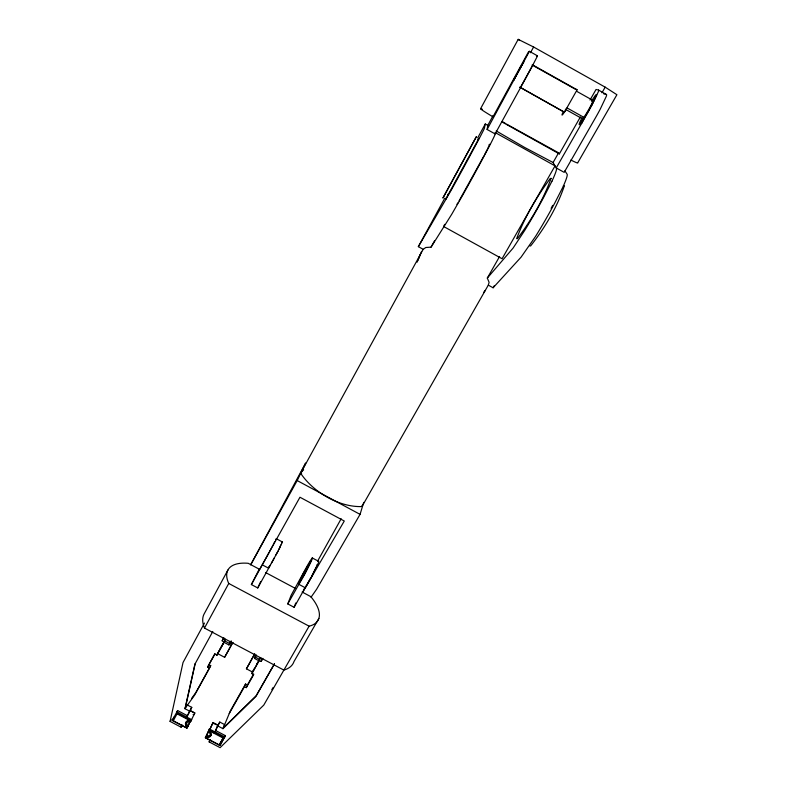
<?xml version="1.0" encoding="UTF-8"?>
<svg xmlns="http://www.w3.org/2000/svg" width="787" height="787" viewBox="0 0 787 787"><rect width="100%" height="100%" fill="white"/><g stroke="black" fill="none" stroke-linecap="round" stroke-linejoin="round"><path stroke-width="1.18" d="M444.724 224.334L443.553 226.469L502.086 258.736L555.042 165.88L495.151 132.55L495.102 134.184A49.227 1.121 -61.3 0 1 489.248 146.382L481.014 161.866A53.103 1.2 -61.3 0 1 462.313 195.855L451.768 214.212L431.069 247.138L425.787 247.511L423.18 249.322L301.51 471.61L301.46 474.463C314.18 492.583 338.872 506.976 361.223 506.592L363.023 504.693L488.304 285.13L489.111 282.346L487.31 278.077L499.588 256.503M492.977 116.83L493.065 115.689L487.773 125.369L487.114 129.471L495.112 133.918L525.332 78.956A26.483 0.58 -61.2 0 0 531.648 67.298L536.724 57.481A24.869 0.541 -61.2 0 0 537.413 55.798L529.415 51.312L528.569 51.716L492.977 116.83A38.819 1.328 29.2 0 1 480.572 108.724L518.19 39.35L533.606 47.004L605.173 87.15L616.91 94.725L577.697 162.84A38.77 1.328 29.2 0 1 570.831 160.017M529.415 51.312L487.114 129.471M487.773 125.369L485.284 123.982L484.398 128.232A49.247 0.669 -61.4 0 1 478.309 140.302L470.026 155.767A53.132 0.718 -61.4 0 1 451.423 189.824L418.35 246.656L423.18 249.322M182.19 725.191L181.089 727.188L170.09 721.413L183.027 662.526L204.463 623.068M190.641 720.754L186.981 728.152L172.274 720.439L177.626 710.572L187.434 715.717L189.883 711.291L184.975 708.713L194.91 664.179L212.795 631.479M195.206 663.598L185.279 708.093L194.537 695.255L209.48 668.193L210.709 665.635L208.85 664.651L214.969 653.564M316.905 565.332L317.141 564.466M310.983 596.644A20.344 1.417 -62.1 0 0 311.111 597.126L316.6 589.256L360.062 514.364L363.732 502.381M303.556 589.443A15.602 0.964 -62 0 0 303.723 589.67L305.553 587.25A16.419 1.013 -62 0 0 312.872 574.343L316.394 567.338A15.602 0.964 -62 0 0 318.568 561.308L312.252 557.934L310.412 560.501A16.438 0.925 -62 0 0 303.241 573.192L291.121 595.326L287.767 603.924L294.122 607.298L295.745 602.98M260.33 657.883L259.317 660.441L261.176 661.424L262.189 658.876L260.33 657.883L259.189 659.909M254.516 654.066L246.42 668.822L252.617 672.098L259.582 659.378L255.116 657.017L256.267 654.991M246.321 687.631L247.393 684.995L245.544 684.021L244.472 686.658L246.321 687.631L253.719 674.587L251.86 673.603L252.558 671.872M210.277 728.87A2.745 2.4 22.2 0 1 209.608 728.614L205.338 737.773L219.996 745.466L225.357 735.638L215.589 730.503L219.78 722.063L224.639 724.62L222.967 728.673L218.068 726.096M277.132 539.164L282.415 541.987L278.746 549.552M219.996 745.466L225.357 735.638M206.647 737.478L206.332 738.186L219.248 744.964L223.469 737.35L210.542 730.562L209.962 731.753A3.778 3.305 22.2 0 1 206.804 737.311L207.129 736.612A3.778 3.296 22.2 0 0 211.457 734.32M258.992 660.834L254.526 658.463L255.116 657.017M219.248 744.964L223.469 737.35M254.063 655.925L254.329 655.296M417.976 260.133L420.238 254.693M417.11 262.169L421.596 251.387M269.292 566.227L268.977 567.22L270.246 565.223M214.261 733.376L214.556 732.667M214.989 731.9L217.891 725.063L213.041 722.515L209.008 731.261A2.764 2.42 22.2 0 1 210.267 734.655A2.764 2.42 22.2 0 1 206.627 735.481L205.338 737.773M302.149 592.021L310.776 596.625A51.598 22.479 29.2 0 1 309.104 626.177L263.773 705.103L220.104 747.65L209.145 741.905L210.021 739.849M209.962 731.753L210.542 730.562M275.706 539.705L276.158 538.662M209.008 731.261L213.041 722.515M206.627 735.481L209.608 728.614M591.135 106.599L595.789 96.85A16.812 1.22 -60.3 0 0 594.559 96.467M259.189 569.247L251.387 584.564L257.752 587.958L260.635 581.691M316.266 566.906L313.019 573.575M217.724 653.663L224.629 657.312L232.696 642.526M231.565 644.563L224.659 640.903L223.99 642.32L228.968 644.947L230.748 641.494M188.26 725.84A2.774 2.42 23.3 0 1 186.981 722.436A2.774 2.42 23.3 0 1 190.611 721.6L194.832 712.953L189.972 710.395L186.775 717.095M173.583 720.135L173.238 720.823L186.194 727.621L187.001 726.047A3.778 3.305 23.3 0 1 188.211 720.439M186.696 726.755L186.676 726.745A3.787 3.305 23.3 0 1 189.795 721.167L190.375 719.977L177.409 713.17L173.238 720.823M186.981 728.152L190.169 721.354M186.194 727.621L187.021 726.057M563.364 111.508L562.794 112.718A16.822 0.984 -60.5 0 0 563.62 113.298L567.063 107.937L584.436 117.656L581.554 123.569M224.265 641.897L225.436 639.428L223.37 638.326L222.18 640.795L224.265 641.897L216.946 655.158L214.871 654.056L207.62 667.219L209.48 668.193M446.514 197.468L445.629 199.347L478.978 138.276L477.483 140.598M216.946 655.158L218.147 652.63M279.808 547.427L280.802 545.017M181.089 727.188L182.053 725.171M186.027 718.551L186.352 717.862M189.883 711.291L191.762 707.346L186.883 704.778M207.62 667.219L208.85 664.651M297.181 480.572L305.651 463.031L250.63 564.899L297.181 480.572L360.062 514.364M184.975 708.713L186.588 705.398M487.724 148.517L489.681 144.228L489.16 144.759M177.409 713.17L177.075 713.848L190.051 720.666L189.795 721.167M172.274 720.439L173.957 717.065M177.626 710.572L176.947 711.93L191.694 719.672L190.611 721.6M170.09 721.413L171.084 719.416M582.055 117.627L579.862 122.251A16.812 1.22 -60.3 0 0 580.895 122.949L584.436 117.656A17.501 1.269 -60.3 0 0 593.034 102.595L594.647 99.369M551.953 181.207L543.955 196.799A52.975 3.984 -60.6 0 1 524.742 230.375L513.094 248.072L487.31 278.077M273.384 544.358L274.761 541.643M447.478 195.599L448.442 193.72M484.477 154.862L487.281 149.432M279.788 547.782L275.912 554.992M272.095 546.837L272.951 545.184M483.956 155.846L459.047 200.921M278.086 551.087L257.752 587.958M269.725 551.313L271.663 547.663M551.107 208.339L552.661 205.397M311.485 576.497L312.528 574.54M517.246 73.398L513.626 80.333L523.827 61.691L518.554 71.007M269.223 552.248L265.76 558.632M227.925 570.024L204.128 613.958A50.929 24.131 29.2 0 0 204.482 628.075L283.851 670.081A50.929 24.131 29.2 0 0 293.984 661.552L318.873 618.415M204.482 628.075L228.742 583.462A51.598 22.479 29.2 0 1 248.22 563.295L259.012 569.04M418.35 246.656L444.763 198.235M477.65 137.971L485.284 123.982M530.468 52.729L533.606 47.004M274.329 557.934L271.397 563.226M431.069 247.138L434.493 240.901M520.355 87.593L532.779 64.987L577.097 89.816L564.436 112.236L519.932 87.209L564.436 112.236M251.387 584.564L262.258 564.83L268.662 568.244M222.18 640.795L223.882 637.706M210.709 665.635L195.815 692.599L191.556 698.502M216.74 655.04L224.059 641.789M219.268 650.603L222.957 643.992M317.564 561.2L341.165 518.761M189.333 711.753L191.762 707.346M228.968 644.947L231.23 640.864M265.17 559.685L262.553 564.328M224.629 657.312L232.922 642.369M190.375 719.977L190.1 720.469A3.778 3.305 23.3 0 0 189.155 720.341M194.832 712.953L193.769 714.871A2.745 2.4 23.3 0 0 193.1 714.606M310.954 577.471L294.122 607.298M213.572 723.519L217.733 725.171M206.332 738.186L207.129 736.612M246.42 668.822L254.801 653.938M254.526 658.463L256.247 655.423M217.301 726.45L219.78 722.063M209.145 741.905L210.267 739.918M287.767 603.924L299.158 583.846A16.419 0.925 -62 0 0 306.468 570.919L309.999 563.925A15.602 0.876 -62 0 0 312.252 557.934M245.544 684.021L230.394 710.799L223.223 728.034L256.168 695.747L274.456 663.726M252.912 671.006L254.053 668.989M256.906 663.943L258.047 661.926M229.263 713.534L244.472 686.658M251.86 673.603L259.317 660.441M247.393 684.995L253.63 673.987M261.176 661.424L262.917 658.365M506.602 124.139L558.593 152.835L553.084 162.525L556.458 168.32A49.099 3.719 -60.6 0 1 551.943 181.226M501.713 121.788L559.35 153.898L580.393 116.938M590.014 100.047L596.034 89.482L598.514 90.062L606.462 94.519A24.8 1.958 -60.2 0 1 606.246 96.467L600.196 109.245A26.473 2.095 -60.2 0 1 595.306 118.099L564.181 172.353L556.232 167.936L588.951 110.593L598.248 91.981A24.81 1.8 -60.3 0 0 598.514 90.062M579.803 124.739L583.452 118.355M593.162 101.326L596.812 94.942M274.378 664.071L255.932 696.367L222.967 728.673M601.947 92.807L605.173 87.15M488.304 285.13L493.105 287.776L494.325 285.651M271.82 689.678L273.02 687.592M575.828 89.206L577.097 89.816M591.647 100.815L594.559 96.467M456.942 204.325L457.896 202.869M281.805 542.873L282.513 542.066M302.916 591.854L344.283 521.024L299.955 497.236L259.503 569.631M483.749 292.272L485.264 290.442M493.105 287.776L521.083 257.152L535.573 236.366A52.945 4.466 -60.5 0 0 554.865 202.849L562.823 187.247A49.079 4.161 -60.5 0 0 567.112 174.212L564.889 170.838M301.51 471.61L303.644 469.918M208.948 731.93L209.804 731.684M536.419 56.064L537.413 55.798M563.335 185.998L564.377 185.742C557.078 207.424 544.732 228.023 530.566 245.997L529.769 245.849M532.779 64.987L532.12 65.016L575.622 89.384M210.306 733.297L208.634 732.648M603.599 93.791L606.462 94.519M189.096 722.397L187.768 721.472M480.572 108.724L482.372 109.265M553.536 162.752L524.506 147.376L496.213 130.927M189.854 710.523L193.789 712.589M210.09 729.333L224.787 737.045M210.237 731.261L223.183 738.058M228.742 583.462L309.104 626.177M298.834 584.328L305.218 587.732M265.475 572.483L295.676 588.578M565.332 109.245L582.508 118.847M576.763 91.351L593.005 100.451M502.598 121.729L505.579 123.539M210.247 731.034L210.267 731.054A3.778 3.296 22.2 0 1 210.886 731.753M518.19 39.35L519.676 40.531M558.593 152.835L559.35 153.898M189.116 720.833L189.431 721.679M582.518 118.434A10.123 0.738 -60.3 0 0 583.531 117.814L585.705 114.577A10.811 0.787 -60.3 0 0 590.988 105.32L592.66 101.818A10.133 0.738 -60.3 0 0 591.942 101.553M551.067 178.354C543.266 199.898 531.146 220.38 517.374 238.707L516.666 238.599C524.644 217.222 536.577 197.006 550.123 178.649L551.067 178.354M310.816 561.082L304.559 574.067L298.981 583.216L303.556 573.005L310.816 561.082M476.302 136.781L442.983 197.891L476.302 136.781"/></g></svg>
